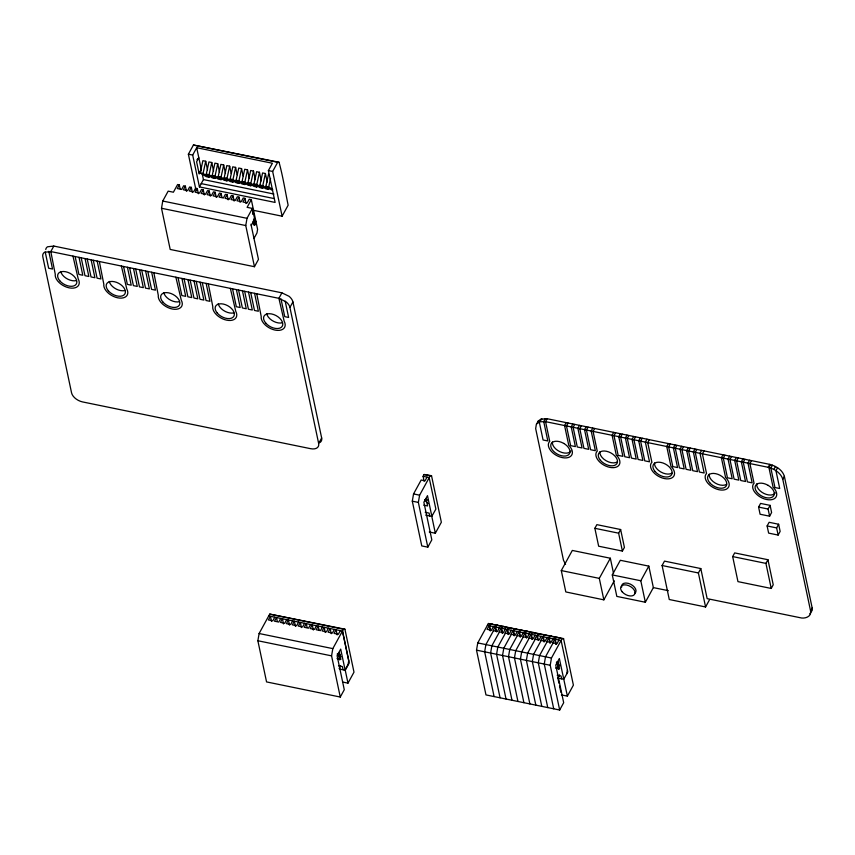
<?xml version="1.0" encoding="UTF-8"?>
<svg xmlns="http://www.w3.org/2000/svg" width="855" height="855" viewBox="0 0 855 855"><rect width="100%" height="100%" fill="white"/><g stroke="black" fill="none" stroke-linecap="round" stroke-linejoin="round"><path stroke-width="1.28" d="M250.943 224.192L258.467 259.396L254.459 266.717L170.198 249.446L161.51 208.267L162.749 201.032L168.168 191.146L173.394 192.215L177.605 184.53L179.304 184.883L180.127 188.752M254.459 266.717L245.759 225.549L247.01 218.314L252.417 208.428L247.095 207.338L251.306 199.643L249.222 199.215L247.223 202.881L242.959 202.004L244.968 198.339L243.258 197.997L241.26 201.652L237.006 200.786L239.005 197.12L237.305 196.768L235.296 200.433L231.042 199.557L233.041 195.902L231.342 195.549L229.332 199.215L225.079 198.339L227.088 194.673L225.378 194.331L223.379 197.986L219.115 197.12L221.124 193.454L219.414 193.102L217.416 196.768L213.162 195.891L215.161 192.236L213.461 191.883L211.452 195.539L207.199 194.673L209.197 191.007L207.498 190.665L205.489 194.32L201.235 193.444L203.244 189.789L201.534 189.436L199.536 193.102L195.271 192.225L197.281 188.57L195.581 188.218L193.572 191.873L189.318 191.007L191.317 187.341L189.618 186.989L187.608 190.654L183.355 189.778L185.364 186.123L183.654 185.77L181.655 189.436L177.306 188.538L179.304 184.883M338.516 665.789L342.395 666.59L343.005 669.454L345.089 669.882L340.696 649.116L337.094 655.7L344.276 689.718L340.269 697.039L266.557 681.916L257.868 640.748L259.108 633.512L269.731 614.104L344.918 629.195L353.991 672.158L347.974 683.145L342.802 682.076M340.269 697.039L331.569 655.86L332.819 648.624L342.438 631.054L348.712 660.765L348.092 664.388L345.089 669.882M425.726 515.159L431.871 516.42L427.489 495.654L423.877 502.248L431.818 539.836L427.81 547.157L421.761 545.918L412.302 501.169L413.553 493.923L421.173 480.018L425.042 480.809L427.051 477.143M427.81 547.157L418.362 502.409L419.602 495.173L429.231 477.592L423.086 476.331L424.08 474.504L431.519 475.701L441.351 522.245L435.334 533.231L429.285 531.992M567.389 696.13L559.352 658.521L555.739 665.115L563.68 702.703L559.672 710.024L485.971 694.912L476.513 650.153L477.763 642.917L488.387 623.509L563.563 638.61L573.395 685.144L567.389 696.13L561.425 694.912M559.672 710.024L550.225 665.276L551.464 658.029L561.094 640.459L567.838 671.987L563.734 679.287L557.866 678.079L559.587 674.948M566.747 673.793L567.367 670.17M208.556 174.751L209.08 177.199L206.247 176.622L200.23 172.892L202.881 160.687L205.713 161.264L207.53 169.846M209.08 177.199L203.063 173.48L205.713 161.264M214.616 175.991L215.129 178.449L212.297 177.861L206.279 174.131L208.941 161.926L211.762 162.503L213.579 171.086M215.129 178.449L209.112 174.719L211.762 162.503M220.579 177.22L221.092 179.668L218.26 179.09L212.243 175.361L214.894 163.155L217.726 163.732L219.543 172.315M221.092 179.668L215.075 175.938L217.726 163.732M226.532 178.439L227.056 180.886L224.224 180.309L218.207 176.579L220.857 164.374L223.689 164.951L225.496 173.533M227.056 180.886L221.039 177.167L223.689 164.951M232.496 179.657L233.02 182.115L230.187 181.527L224.16 177.808L226.821 165.592L229.653 166.18L231.203 173.533M233.02 182.115L226.992 178.385L229.653 166.18M238.46 180.886L238.973 183.333L236.14 182.756L230.123 179.026L232.774 166.821L235.606 167.398L237.166 174.751M238.973 183.333L232.955 179.603L235.606 167.398M244.423 182.104L244.936 184.552L242.104 183.975L236.087 180.245L238.737 168.04L241.57 168.617L243.119 175.98M244.936 184.552L238.919 180.833L241.57 168.617M250.376 183.323L250.9 185.781L248.068 185.193L242.05 181.474L244.701 169.258L247.533 169.846L249.339 178.428M250.9 185.781L244.872 182.051L247.533 169.846M256.34 184.552L256.853 186.999L254.031 186.422L248.003 182.692L250.665 170.487L253.486 171.064L255.303 179.646M256.853 186.999L250.836 183.269L253.486 171.064M262.303 185.77L262.816 188.228L259.984 187.64L253.967 183.911L256.618 171.705L259.45 172.282L261.267 180.865M262.816 188.228L256.799 184.498L259.45 172.282M259.931 185.14L262.763 185.717L268.78 189.447L265.948 188.87L259.931 185.14L262.581 172.934L265.413 173.512L267.23 182.094M262.763 185.717L265.413 173.512M271.911 190.088L265.884 186.358L268.545 174.153M272.734 189.425L268.716 186.935L270.575 178.396M252.524 214.242L253.582 210.383M254.79 224.983L255.848 221.124L253.839 224.79L254.79 224.983L253.529 219.019M319.952 442.484A10.42 6.242 28.7 0 0 321.662 437.995L292.923 301.943A10.42 6.242 28.7 0 0 289.076 296.311L281.904 292.838L53.812 246.069L50.808 251.562L55.265 274.231A13.028 7.802 28.7 0 0 69.127 287.846A13.028 7.802 28.7 0 0 78.222 278.933L72.964 256.105M195.966 189.981L188.378 154.231L193.422 145.019L279.051 162.258C282.93 176.461 285.175 190.761 288.135 205.211L282.118 216.197L252.3 210.084M192.685 155.044L196.693 147.723L272.392 163.252L268.385 170.573L275.118 202.432L199.418 186.914L192.685 155.044L188.378 154.231M196.693 147.723L201.385 169.921L199.183 173.95L196.607 161.777L198.809 157.748L196.992 159.618M199.418 186.914L203.426 179.582L202.154 173.544M282.118 216.197L272.66 171.449L277.672 162.29L279.051 162.258M251.285 225.389L254.694 219.169L252.417 208.428M253.956 238.47L256.96 232.977L257.59 229.364L251.306 199.643M281.904 292.838L278.901 298.331L284.159 321.17A13.028 7.802 28.7 0 1 275.064 330.083A13.028 7.802 28.7 0 1 261.213 316.468L256.757 293.789M289.92 307.437A10.42 6.242 28.7 0 0 286.062 301.804L278.901 298.331L50.808 251.562L44.535 252.278A10.42 6.242 28.7 0 0 42.814 256.767L71.553 392.808A10.42 6.242 28.7 0 0 82.572 401.925L310.664 448.693A10.42 6.242 28.7 0 0 318.659 443.488L289.92 307.437L292.923 301.943M318.659 443.488L321.662 437.995M274.786 617.182L272.777 620.837L268.427 619.95L270.437 616.284L271.527 621.457M280.75 618.4L278.741 622.055L274.487 621.19L276.486 617.524L277.309 621.403M286.703 619.619L284.704 623.284L280.451 622.408L282.449 618.753L283.539 623.915M292.666 620.848L290.668 624.503L286.404 623.637L288.413 619.971L289.503 625.144M298.63 622.066L296.621 625.732L292.367 624.855L294.377 621.19L295.467 626.362M304.594 623.284L302.585 626.95L298.331 626.074L300.329 622.419L301.42 627.581M310.547 624.513L308.548 628.168L304.284 627.303L306.293 623.637L307.116 627.517M316.51 625.732L314.501 629.398L310.247 628.521L312.257 624.855L313.347 630.028M322.474 626.95L320.465 630.616L316.211 629.74L318.21 626.084L319.033 629.953M328.427 628.179L326.428 631.834L322.175 630.969L324.173 627.303L325.263 632.476M334.391 629.398L332.392 633.063L328.128 632.187L330.137 628.532L331.227 633.694M340.354 630.627L338.345 634.282L334.091 633.405L336.101 629.75L337.191 634.912M347.974 683.145L345.249 670.256L349.268 662.935L342.534 631.065L343.539 629.237L344.918 629.195M431.519 475.701L430.14 475.743L429.135 477.571L435.879 509.099L431.786 516.399L435.334 533.231M339.125 668.653L340.632 665.906M565.561 564.386L563.466 560.185L535.668 428.612L536.363 424.262L538.511 420.81L540.916 419.228L547.168 418.726L769.778 464.372C775.977 465.996 782.464 469.855 784.377 476.353L812.164 607.926L812.25 610.267L809.877 613.815M540.916 419.228L539.313 422.167L536.908 423.738M545.33 418.651L543.727 421.579L547.82 440.956L543.075 439.983L539.313 422.167L541.856 418.843M547.168 418.726L545.565 421.654L549.754 441.469L549.124 442.078A13.028 7.802 28.7 0 0 562.248 457.607A13.028 7.802 28.7 0 0 569.708 446.299L568.757 445.37L564.567 425.544L566.17 422.616M568.073 423.011L566.47 425.94L570.627 445.626L575.383 446.609L571.226 426.912L572.829 423.984M574.731 424.379L573.128 427.308L577.285 446.994L582.041 447.967L577.873 428.28L579.476 425.352M581.379 425.737L579.776 428.665L583.933 448.362L588.689 449.335L584.531 429.638L586.135 426.709M588.037 427.105L586.434 430.033L590.591 449.719L595.347 450.692L591.179 431.005L592.782 428.077M594.685 428.462L593.081 431.401L597.271 451.216L596.651 451.825A13.028 7.802 28.7 0 0 609.775 467.354A13.028 7.802 28.7 0 0 617.225 456.036L616.273 455.106L612.095 435.291L613.698 432.363M493.431 626.587L491.433 630.242L487.083 629.355L489.081 625.689L490.182 630.862M493.517 630.669L485.897 644.585L484.657 651.831L494.105 696.579M499.395 627.805L497.396 631.471L493.132 630.595L495.141 626.929L495.964 630.808M499.48 631.898L491.86 645.803L490.61 653.049L500.068 697.798M505.358 629.034L503.349 632.689L499.096 631.813L501.105 628.158L502.195 633.32M505.444 633.117L497.824 647.032L496.573 654.267L506.032 699.027M615.6 432.758L613.997 435.687L618.154 455.373L622.9 456.346L618.742 436.659L620.345 433.731M511.322 630.253L509.313 633.908L505.059 633.042L507.058 629.376L508.159 634.549M511.397 634.335L503.787 648.25L502.537 655.496L511.985 700.245M622.248 434.116L620.645 437.044L624.802 456.741L629.558 457.714L625.4 438.027L627.004 435.088M517.275 631.471L515.276 635.137L511.023 634.26L513.021 630.605L514.112 635.767M517.361 635.564L509.74 649.479L508.501 656.715L517.948 701.463M628.906 435.484L627.292 438.412L631.46 458.098L636.206 459.082L632.048 439.385L633.651 436.456M523.239 632.7L521.24 636.355L516.976 635.489L518.985 631.824L520.075 636.996M523.324 636.783L515.704 650.698L514.454 657.933L523.912 702.692M614.253 580.834L603.844 599.847L565.807 591.938L561.286 570.574L572.316 550.438L610.331 558.23L613.537 573.395M635.554 436.852L633.95 439.78L638.108 459.466L642.864 460.439L638.706 440.752L640.31 437.824M529.202 633.918L527.193 637.584L522.939 636.708L524.949 633.042L525.761 636.922M529.277 638.012L521.668 651.916L520.417 659.162L529.876 703.911M642.201 438.209L640.598 441.137L644.766 460.834L649.511 461.807L645.354 442.11L646.957 439.181M535.166 635.137L533.157 638.803L528.903 637.926L530.902 634.271L531.992 639.433M594.866 528.305L596.876 524.649L620.634 529.523L624.417 547.424L622.408 551.08L598.65 546.206L594.866 528.305L618.625 533.178L622.408 551.08M535.241 639.23L527.631 653.145L526.381 660.381L535.829 705.129M541.119 636.366L539.12 640.021L534.856 639.155L536.865 635.489L537.688 639.369M649.33 439.673L647.727 442.601L651.916 462.416L651.296 463.025A13.028 7.802 28.7 0 0 664.42 478.565A13.028 7.802 28.7 0 0 671.87 467.247L670.929 466.317L666.74 446.502L668.343 443.574M541.204 640.448L533.584 654.364L532.334 661.61L541.792 706.358M547.082 637.584L545.073 641.25L540.82 640.374L542.829 636.708L543.919 641.881M547.168 641.678L539.548 655.582L538.297 662.828L547.756 707.577M553.046 638.803L551.037 642.468L546.783 641.592L548.782 637.937L549.883 643.099M553.121 642.896L545.511 656.811L544.261 664.046L553.709 708.806M558.999 640.032L557 643.687L552.747 642.821L554.745 639.155L555.836 644.328M618.625 533.178L620.634 529.523M563.563 638.61L562.184 638.642L561.179 640.481L487.382 625.347M670.245 443.959L668.642 446.887L672.8 466.584L677.555 467.557L673.387 447.86L674.99 444.931M603.844 599.847L599.302 578.365L610.331 558.23M676.893 445.327L675.29 448.255L679.447 467.942L684.203 468.914L680.046 449.228L681.649 446.299M612.287 574.923L620.313 560.282L648.817 566.128L653.359 587.609L645.343 602.251L616.829 596.405L612.287 574.923L640.801 580.769L645.343 602.251M683.551 446.684L681.948 449.623L686.105 469.31L690.851 470.282L686.693 450.596L688.296 447.667M557.781 678.058L559.277 675.322M690.199 448.052L688.596 450.98L692.753 470.678L697.509 471.65L693.352 451.953L694.955 449.025M696.857 449.42L695.254 452.348L699.411 472.035L704.157 473.007L699.999 453.321L701.602 450.393M703.986 450.884L702.383 453.813L706.561 473.627L705.941 474.236A13.028 7.802 28.7 0 0 719.066 489.765A13.028 7.802 28.7 0 0 726.515 478.447L725.574 477.518L721.385 457.703L722.988 454.775M640.801 580.769L648.817 566.128M709.586 599.633L705.578 606.965L669.273 599.515L662.091 565.518L664.495 561.115L700.801 568.564L707.149 598.639L799.938 617.663C804.544 619.106 811.887 616.818 810.561 610.855L782.774 479.281C780.861 472.794 774.374 468.925 768.175 467.3L545.565 421.654L540.253 421.772M724.89 455.17L723.287 458.098L727.445 477.785L732.201 478.757L728.043 459.071L729.646 456.143M731.538 456.527L729.935 459.456L734.103 479.153L738.848 480.125L734.691 460.439L736.294 457.511M738.196 457.895L736.593 460.824L740.751 480.51L745.507 481.493L741.338 461.796L742.942 458.868M744.844 459.263L743.241 462.192L747.398 481.878L752.154 482.851L747.997 463.164L749.6 460.236M751.502 460.621L749.899 463.549L754.078 483.364L753.458 483.973A13.028 7.802 28.7 0 0 766.582 499.512A13.028 7.802 28.7 0 0 774.042 488.194L773.091 487.265L768.923 467.525L770.526 464.596M705.578 606.965L698.396 572.957L700.801 568.564M768.175 467.3L769.778 464.372M772.471 465.184L770.857 468.113L774.961 487.532L779.717 488.504L775.955 470.688L777.558 467.76M773.871 469.427L775.474 466.499M758.588 507.079L760.587 503.424L770.099 505.369L771.605 512.53L769.607 516.196L760.095 514.24L758.588 507.079L768.089 509.035L769.607 516.196M732.671 556.573L734.68 552.907L767.94 559.726L773.23 584.788L771.231 588.454L737.961 581.624L732.671 556.573L765.93 563.392L771.231 588.454M782.774 479.281L784.377 476.353M768.089 509.035L770.099 505.369M767.117 525.953L769.126 522.298L778.627 524.243L780.145 531.404L778.136 535.07L768.634 533.114L767.117 525.953L776.629 527.909L778.136 535.07M776.629 527.909L778.627 524.243M765.93 563.392L767.94 559.726M810.561 610.855L812.164 607.926M198.659 172.721L201.385 169.921M537.966 421.333L538.511 420.81M491.946 623.915L490.567 623.958L489.562 625.785L490.599 630.68M497.909 625.144L496.52 625.187L495.526 627.014L496.595 631.909M503.958 626.384L502.58 626.426L501.575 628.254L502.612 633.138M509.922 627.602L508.543 627.645L507.539 629.472L508.565 634.367M515.875 628.831L514.496 628.863L513.502 630.701L514.528 635.586M521.839 630.05L520.46 630.092L519.455 631.92L520.492 636.815M527.802 631.268L526.423 631.311L525.419 633.138L526.456 638.033M533.766 632.497L532.387 632.54L531.383 634.367L532.409 639.251M539.719 633.715L538.34 633.758L537.335 635.586L538.372 640.481M545.682 634.944L544.304 634.976L543.299 636.815L544.336 641.699M551.646 636.163L550.267 636.206L549.263 638.033L550.299 642.917M557.61 637.381L556.22 637.424L555.226 639.251L556.252 644.146M53.812 246.069L47.538 246.785A10.42 6.242 28.7 0 0 45.753 249.489M193.422 145.019L277.672 162.29M268.385 170.573L272.66 171.449M200.23 172.892L203.063 173.48M206.279 174.131L209.112 174.719M212.243 175.361L215.075 175.938M218.207 176.579L221.039 177.167M224.16 177.808L226.992 178.385M230.123 179.026L232.955 179.603M236.087 180.245L238.919 180.833M242.05 181.474L244.872 182.051M248.003 182.692L250.836 183.269M253.967 183.911L256.799 184.498M265.884 186.358L268.716 186.935M203.426 179.582L273.91 194.042M201.224 183.611L274.316 198.606M162.749 201.032L247.01 218.314M161.51 208.267L245.759 225.549M424.08 474.504L430.14 475.743M413.553 493.923L419.602 495.173M425.106 499.566L427.682 500.1M412.302 501.169L418.362 502.409M423.706 505.155L427.575 505.946L426.068 498.786M425.213 512.316L429.092 513.107L429.691 515.971M662.091 565.518L698.396 572.957M653.359 587.609L668.343 590.677M561.286 570.574L599.302 578.365M488.387 623.509L562.184 638.642M477.763 642.917L551.464 658.029M558.315 662.711L556.423 662.315L559.907 665.778M476.513 650.153L550.225 665.276M555.654 668.044L559.533 668.834L558.016 661.674M269.731 614.104L343.539 629.237M268.727 615.931L342.534 631.065M557.171 675.194L561.04 675.995L561.649 678.859M259.108 633.512L332.819 648.624M340.001 654.588L337.18 654.011L341.06 656.736M257.868 640.748L331.569 655.86M337.009 658.628L340.878 659.429L339.371 652.269M340.076 669.187L345.249 670.256M424.679 500.164L428.163 503.627M557.118 661.802L558.71 669.358M557 662.978L558.336 669.283M557.866 678.079L558.967 683.263M559.512 685.849L560.88 692.315M423.086 476.331L424.112 481.226M285.185 301.195L288.627 317.451L284.747 316.66L281.006 298.961M253.091 221.21L253.839 224.79M244.968 198.339L246.058 203.511M338.901 654.46L339.98 659.568M338.879 656.095L339.681 659.878M239.005 197.12L240.095 202.293M254.576 293.34L258.349 311.241L254.48 310.451L250.697 292.549M233.041 195.902L234.142 201.064M248.516 292.1L252.3 310.002L248.42 309.211L244.648 291.309M227.088 194.673L228.178 199.846M242.467 290.86L246.251 308.762L242.371 307.96L238.588 290.069M221.124 193.454L221.947 197.334M236.407 289.621L240.191 307.522L236.322 306.721L232.539 288.819M215.161 192.236L216.251 197.398M230.358 288.381L235.734 311.241A13.028 7.802 28.7 0 1 226.639 320.155A13.028 7.802 28.7 0 1 212.777 306.528L208.321 283.86M209.197 191.007L210.298 196.18M203.244 189.789L204.334 194.951M197.281 188.57L198.371 193.732M191.317 187.341L192.407 192.514M206.141 283.411L209.924 301.313L206.044 300.522L202.272 282.62M185.364 186.123L186.454 191.285M200.091 282.171L203.864 300.073L199.995 299.271L196.212 281.37M194.032 280.932L197.815 298.833L193.946 298.032L190.163 280.13M187.982 279.681L191.766 297.583L187.886 296.792L184.103 278.89M181.923 278.441L185.706 296.343L181.837 295.552L178.054 277.651M175.874 277.202L181.249 300.062A13.028 7.802 28.7 0 1 172.154 308.976A13.028 7.802 28.7 0 1 158.303 295.36L153.836 272.681M151.656 272.243L155.439 290.134L151.559 289.343L147.787 271.441M145.607 270.992L149.39 288.894L145.51 288.103L141.727 270.201M139.547 269.753L143.33 287.654L139.461 286.863L135.678 268.962M133.498 268.513L137.281 286.414L133.401 285.623L129.618 267.722M127.438 267.273L131.221 285.175L127.352 284.373L123.569 266.482M121.389 266.033L126.764 288.894A13.028 7.802 28.7 0 1 117.669 297.807A13.028 7.802 28.7 0 1 103.818 284.181L99.351 261.512M97.171 261.064L100.954 278.965L97.085 278.174L93.302 260.273M91.122 259.824L94.905 277.725L91.025 276.935L87.242 259.033M85.062 258.584L88.845 276.486L84.976 275.684L81.193 257.783M79.013 257.344L82.796 275.246L78.917 274.444L75.133 256.543M48.788 251.338L52.529 269.036L48.65 268.235L45.219 251.99M233.81 312.887A10.42 6.242 28.7 0 1 218.249 303.76M179.336 301.708A10.42 6.242 28.7 0 1 163.765 292.592M282.246 322.816A10.42 6.242 28.7 0 1 266.675 313.689M76.298 280.59A10.42 6.242 28.7 0 1 60.737 271.463M124.851 290.54A10.42 6.242 28.7 0 1 109.28 281.413M570.948 451.002A10.42 6.242 28.7 0 1 559.726 451.6A10.42 6.242 28.7 0 1 552.394 441.992M671.923 473.125A10.42 6.242 28.7 0 1 660.691 471.907A10.42 6.242 28.7 0 1 654.556 462.95M617.278 461.914A10.42 6.242 28.7 0 1 606.045 460.706A10.42 6.242 28.7 0 1 599.911 451.739M775.282 492.897A10.42 6.242 28.7 0 1 764.06 493.506A10.42 6.242 28.7 0 1 756.728 483.898M726.568 484.325A10.42 6.242 28.7 0 1 715.336 483.118A10.42 6.242 28.7 0 1 709.212 474.151M621.692 587.129A7.823 4.681 28.7 0 1 630.498 584.189A7.823 4.681 28.7 0 1 634.656 593.423M768.132 485.341L765.695 484.154A10.42 6.242 28.7 0 0 755.596 489.883A10.42 6.242 28.7 0 0 771.381 497.546A10.42 6.242 28.7 0 0 768.132 485.341M563.808 443.435L561.361 442.249A10.42 6.242 28.7 0 0 551.261 447.988A10.42 6.242 28.7 0 0 567.057 455.64A10.42 6.242 28.7 0 0 563.808 443.435M59.765 280.793A10.42 6.242 28.7 0 0 76.223 284.17A10.42 6.242 28.7 0 0 65.717 271.74A10.42 6.242 28.7 0 0 59.765 280.793M217.277 313.09A10.42 6.242 28.7 0 0 233.736 316.468A10.42 6.242 28.7 0 0 223.23 304.038A10.42 6.242 28.7 0 0 217.277 313.09M108.307 290.743A10.42 6.242 28.7 0 0 124.766 294.12A10.42 6.242 28.7 0 0 114.271 281.69A10.42 6.242 28.7 0 0 108.307 290.743M265.702 323.03A10.42 6.242 28.7 0 0 282.161 326.396A10.42 6.242 28.7 0 0 271.666 313.967A10.42 6.242 28.7 0 0 265.702 323.03M162.792 301.922A10.42 6.242 28.7 0 0 179.251 305.299A10.42 6.242 28.7 0 0 168.745 292.87A10.42 6.242 28.7 0 0 162.792 301.922M709.703 482.712A10.42 6.242 28.7 0 0 726.162 486.089A10.42 6.242 28.7 0 0 715.667 473.659A10.42 6.242 28.7 0 0 709.703 482.712M655.058 471.5A10.42 6.242 28.7 0 0 671.517 474.878A10.42 6.242 28.7 0 0 661.011 462.448A10.42 6.242 28.7 0 0 655.058 471.5M600.402 460.3A10.42 6.242 28.7 0 0 616.872 463.677A10.42 6.242 28.7 0 0 606.366 451.248A10.42 6.242 28.7 0 0 600.402 460.3M622.205 591.842A7.823 4.681 28.7 0 0 634.549 594.375A7.823 4.681 28.7 0 0 626.683 585.044A7.823 4.681 28.7 0 0 622.205 591.842"/></g></svg>
